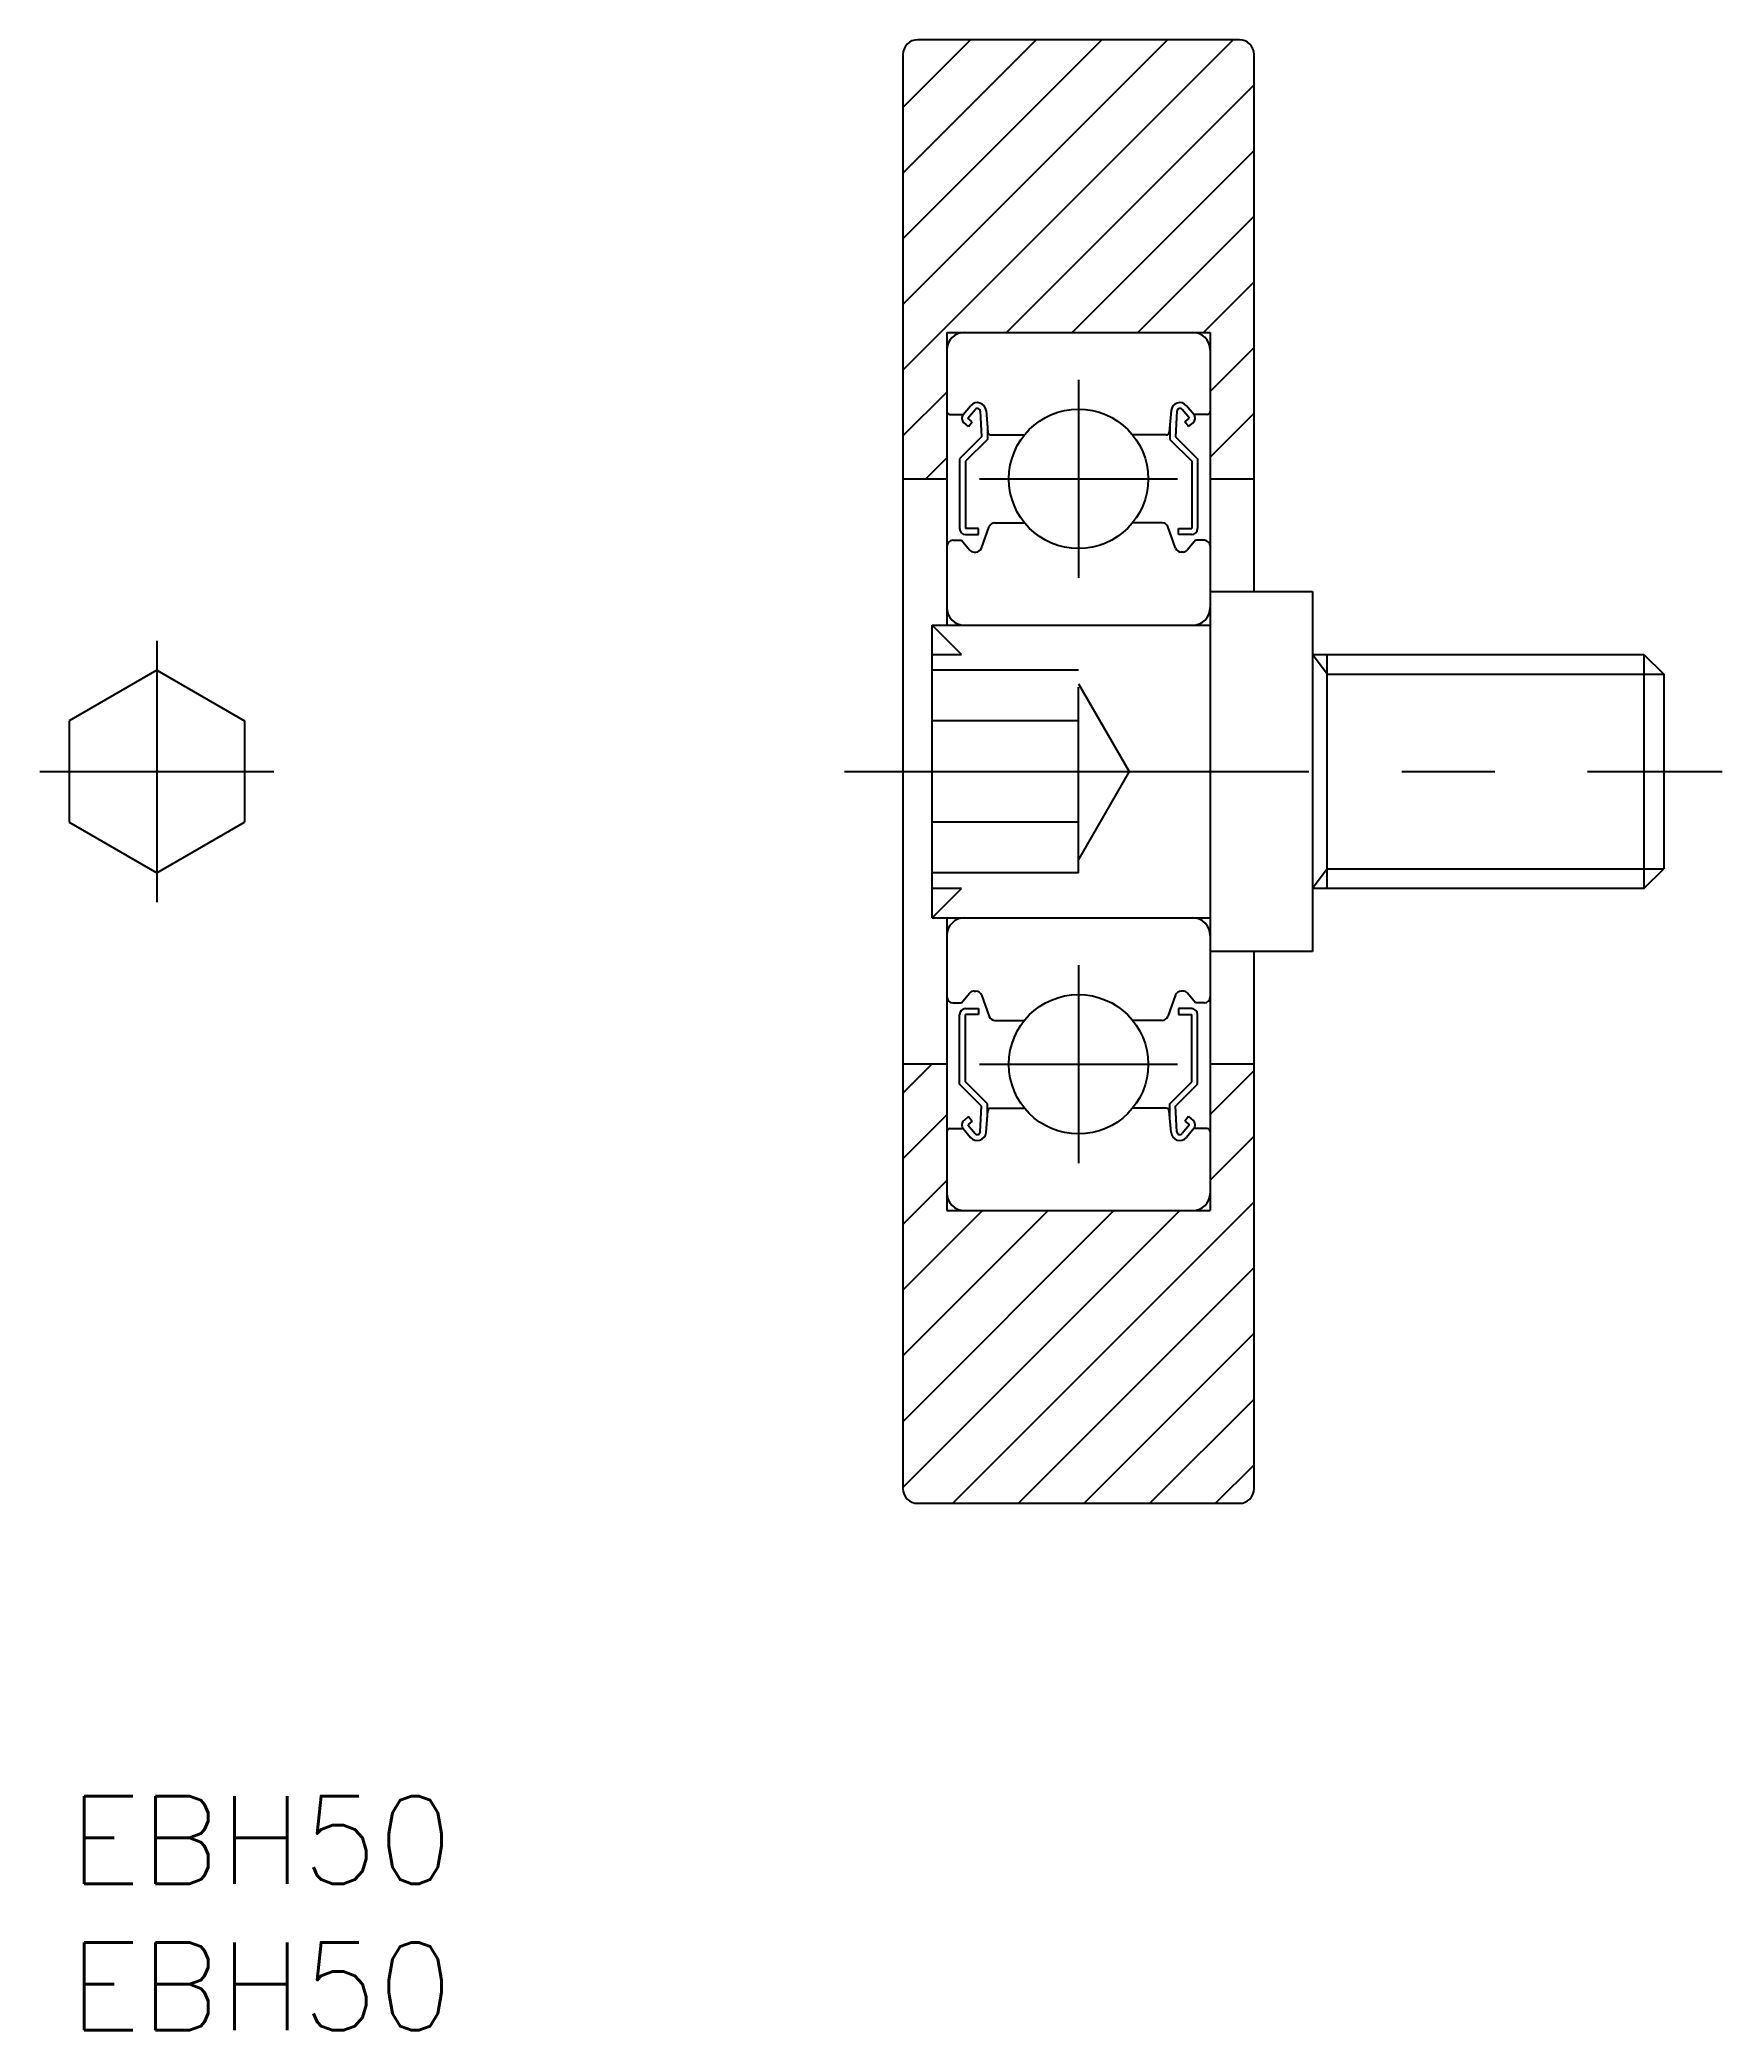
# Model space of a CAD drawing. Extents: x -1 to 56.5, y -8 to 60.
import ezdxf

# ---------------------------------------------------------------- set-up
doc = ezdxf.new("R2010")
doc.units = 0
doc.header["$LTSCALE"] = 0.5
doc.linetypes.add('CENTER', pattern=[50.8, 31.75, -6.35, 6.35, -6.35])
doc.linetypes.add('DASHED', pattern=[19.05, 12.7, -6.35])
for name, color, linetype in [('MSM_CENTER', 1, 'CENTER'), ('MSM_CONTINUOUS', 7, 'CONTINUOUS'), ('MSM_DASHED', 4, 'DASHED'), ('MSM_NARROW', 5, 'CONTINUOUS'), ('MSM_PART_NUMBER', 7, 'CONTINUOUS')]:
    doc.layers.add(name, color=color, linetype=linetype)
doc.styles.get("Standard").update_dxf_attribs({"font": 'txt.shx', "height": 3, "bigfont": 'bigfont.shx'})

# ---------------------------------------------------------------- blocks, each defined once
blk = doc.blocks.new('*U9')
at = {"layer": 'MSM_PART_NUMBER'}
blk.add_text('EBH50', height=3, dxfattribs=at).set_placement((0, -3))
blk = doc.blocks.new('*U10')
at = {"layer": 'MSM_PART_NUMBER'}
blk.add_text('EBH50', height=3, dxfattribs=at).set_placement((0, -8))

msp = doc.modelspace()

# ---------------------------------------------------------------- linework, layer by layer
at = {"layer": 'MSM_CENTER'}
for p, q in [((34.504, 48.381), (34.504, 41.619)), ((31.123, 45), (37.885, 45)), ((3, 39.464), (3, 30.536)), ((-1, 35), (7, 35)), ((26.504, 35), (56.504, 35)), ((34.504, 28.381), (34.504, 21.619)), ((31.123, 25), (37.885, 25))]:
    msp.add_line(p, q, dxfattribs=at)
at = {"layer": 'MSM_CONTINUOUS'}
for p, q in [((40.004, 60), (29.004, 60)), ((28.504, 59.5), (28.504, 10.5)), ((40.504, 41.15), (40.504, 59.5)), ((30.004, 50), (30.004, 40)), ((30.004, 50), (39.004, 50)), ((39.004, 50), (39.004, 20)), ((30.104, 47.2), (30.564, 47.2)), ((30.564, 47.2), (30.814, 47.497)), ((30.717, 47.071), (30.967, 47.369)), ((30.87, 46.943), (30.717, 47.071)), ((30.742, 46.79), (30.87, 46.943)), ((31.144, 47.31), (31.187, 46.433)), ((31.342, 47.331), (31.407, 46.591)), ((37.666, 47.331), (37.601, 46.591)), ((37.864, 47.31), (37.821, 46.433)), ((38.291, 47.071), (38.041, 47.369)), ((38.138, 46.943), (38.291, 47.071)), ((38.266, 46.79), (38.138, 46.943)), ((38.444, 47.2), (38.195, 47.497)), ((38.904, 47.2), (38.444, 47.2)), ((31.187, 46.433), (30.437, 45.683)), ((30.742, 46.79), (30.589, 46.918)), ((31.387, 46.35), (30.637, 45.6)), ((31.387, 46.82), (31.387, 46.35)), ((31.507, 46.5), (32.655, 46.5)), ((37.502, 46.5), (36.354, 46.5)), ((37.621, 46.82), (37.621, 46.35)), ((37.621, 46.35), (38.371, 45.6)), ((37.821, 46.433), (38.571, 45.683)), ((38.266, 46.79), (38.419, 46.918)), ((30.437, 45.683), (30.437, 43.3)), ((30.637, 45.6), (30.637, 43.3)), ((38.371, 45.6), (38.371, 43.3)), ((38.571, 45.683), (38.571, 43.3)), ((28.504, 45), (30.004, 45)), ((39.004, 45), (40.504, 45)), ((30.204, 42.9), (30.504, 42.9)), ((30.504, 42.9), (30.78, 42.571)), ((31.087, 43.3), (30.637, 43.3)), ((30.637, 43.1), (31.087, 43.1)), ((31.087, 43.1), (31.087, 43.3)), ((31.186, 42.632), (31.454, 43.368)), ((31.642, 43.5), (32.655, 43.5)), ((37.366, 43.5), (36.354, 43.5)), ((37.822, 42.632), (37.554, 43.368)), ((37.921, 43.3), (38.371, 43.3)), ((37.921, 43.1), (37.921, 43.3)), ((38.371, 43.1), (37.921, 43.1)), ((38.504, 42.9), (38.229, 42.571)), ((38.804, 42.9), (38.504, 42.9)), ((30.933, 42.5), (30.998, 42.5)), ((38.075, 42.5), (38.01, 42.5)), ((39.004, 41.15), (42.504, 41.15)), ((42.504, 41.15), (42.504, 28.85)), ((29.504, 30), (29.504, 40)), ((29.504, 40), (39.004, 40)), ((42.504, 39), (53.828, 39)), ((43.004, 31), (43.004, 39)), ((53.828, 39), (54.504, 38.323)), ((53.828, 39), (53.828, 31)), ((3, 38.464), (0, 36.732)), ((3, 38.464), (6, 36.732)), ((54.504, 38.323), (54.504, 31.677)), ((0, 36.732), (0, 33.268)), ((6, 36.732), (6, 33.268)), ((0, 33.268), (3, 31.536)), ((3, 31.536), (6, 33.268)), ((53.828, 31), (54.504, 31.677)), ((53.828, 31), (42.504, 31)), ((29.504, 30), (39.004, 30)), ((30.004, 30), (30.004, 20)), ((42.504, 28.85), (39.004, 28.85)), ((40.504, 10.5), (40.504, 28.85)), ((30.504, 27.1), (30.78, 27.429)), ((30.933, 27.5), (30.998, 27.5)), ((31.186, 27.368), (31.454, 26.632)), ((37.822, 27.368), (37.554, 26.632)), ((38.075, 27.5), (38.01, 27.5)), ((38.504, 27.1), (38.229, 27.429)), ((30.204, 27.1), (30.504, 27.1)), ((30.437, 24.317), (30.437, 26.7)), ((30.637, 26.9), (31.087, 26.9)), ((30.637, 24.4), (30.637, 26.7)), ((31.087, 26.7), (30.637, 26.7)), ((31.087, 26.9), (31.087, 26.7)), ((38.371, 26.9), (37.921, 26.9)), ((37.921, 26.9), (37.921, 26.7)), ((37.921, 26.7), (38.371, 26.7)), ((38.371, 24.4), (38.371, 26.7)), ((38.804, 27.1), (38.504, 27.1)), ((38.571, 24.317), (38.571, 26.7)), ((31.642, 26.5), (32.655, 26.5)), ((37.366, 26.5), (36.354, 26.5)), ((30.004, 25), (28.504, 25)), ((40.504, 25), (39.004, 25)), ((31.187, 23.567), (30.437, 24.317)), ((31.387, 23.65), (30.637, 24.4)), ((37.621, 23.65), (38.371, 24.4)), ((37.821, 23.567), (38.571, 24.317)), ((30.742, 23.21), (30.589, 23.082)), ((30.742, 23.21), (30.87, 23.057)), ((31.144, 22.69), (31.187, 23.567)), ((31.342, 22.669), (31.407, 23.409)), ((31.387, 23.18), (31.387, 23.65)), ((31.507, 23.5), (32.655, 23.5)), ((37.502, 23.5), (36.354, 23.5)), ((37.666, 22.669), (37.601, 23.409)), ((37.621, 23.18), (37.621, 23.65)), ((37.864, 22.69), (37.821, 23.567)), ((38.266, 23.21), (38.138, 23.057)), ((38.266, 23.21), (38.419, 23.082)), ((30.104, 22.8), (30.564, 22.8)), ((30.564, 22.8), (30.814, 22.503)), ((30.87, 23.057), (30.717, 22.929)), ((30.717, 22.929), (30.967, 22.631)), ((38.291, 22.929), (38.041, 22.631)), ((38.138, 23.057), (38.291, 22.929)), ((38.444, 22.8), (38.195, 22.503)), ((38.904, 22.8), (38.444, 22.8)), ((30.004, 20), (39.004, 20)), ((29.004, 10), (40.004, 10))]:
    msp.add_line(p, q, dxfattribs=at)
for centre in [(34.504, 45), (34.504, 25)]:
    msp.add_circle(centre, 2.381, dxfattribs=at)
for centre, radius, start, end in [((29.004, 59.5), 0.5, 90, 180), ((40.004, 59.5), 0.5, 0, 90), ((30.604, 49.4), 0.6, 90, 180), ((38.404, 49.4), 0.6, 0, 90), ((31.044, 47.305), 0.3, 4.99676, 140.00293), ((37.965, 47.305), 0.3, 39.99707, 175.00324), ((30.104, 47.3), 0.1, 180, 270), ((30.717, 47.071), 0.2, 140.00293, 230.08703), ((31.044, 47.305), 0.1, 2.81982, 140.00215), ((37.964, 47.305), 0.1, 39.99785, 177.18018), ((38.291, 47.071), 0.2, 309.91297, 39.99707), ((38.904, 47.3), 0.1, 270, 0), ((31.507, 46.6), 0.1, 184.99676, 269.9995), ((37.502, 46.6), 0.1, 270.0005, 355.00324), ((30.204, 42.7), 0.2, 90, 180), ((30.637, 43.3), 0.2, 180, 270), ((31.642, 43.3), 0.2, 90, 159.99139), ((37.366, 43.3), 0.2, 20.00861, 90), ((38.371, 43.3), 0.2, 270, 0), ((38.804, 42.7), 0.2, 0, 90), ((30.933, 42.7), 0.2, 219.99503, 270), ((30.998, 42.7), 0.2, 270, 339.99139), ((38.01, 42.7), 0.2, 200.00861, 270), ((38.075, 42.7), 0.2, 270, 320.00497), ((30.604, 40.6), 0.6, 180, 270), ((38.404, 40.6), 0.6, 270, 0), ((30.604, 29.4), 0.6, 90, 180), ((38.404, 29.4), 0.6, 0, 90), ((30.204, 27.3), 0.2, 180, 270), ((30.933, 27.3), 0.2, 90, 140.00497), ((30.998, 27.3), 0.2, 20.00861, 90), ((38.01, 27.3), 0.2, 90, 159.99139), ((38.075, 27.3), 0.2, 39.99503, 90), ((38.804, 27.3), 0.2, 270, 0), ((30.637, 26.7), 0.2, 90, 180), ((31.642, 26.7), 0.2, 200.00861, 270), ((37.366, 26.7), 0.2, 270, 339.99139), ((38.371, 26.7), 0.2, 0, 90), ((31.507, 23.4), 0.1, 90.0005, 175.00324), ((37.502, 23.4), 0.1, 4.99676, 89.9995), ((30.104, 22.7), 0.1, 90, 180), ((30.717, 22.929), 0.2, 129.91297, 219.99707), ((31.044, 22.695), 0.3, 219.99707, 355.00324), ((31.044, 22.695), 0.1, 219.99785, 357.18018), ((37.965, 22.695), 0.3, 184.99676, 320.00293), ((37.964, 22.695), 0.1, 182.81982, 320.00215), ((38.291, 22.929), 0.2, 320.00293, 50.08703), ((38.904, 22.7), 0.1, 0, 90), ((30.604, 20.6), 0.6, 180, 270), ((38.404, 20.6), 0.6, 270, 0), ((29.004, 10.5), 0.5, 180, 270), ((40.004, 10.5), 0.5, 270, 0)]:
    msp.add_arc(centre, radius, start, end, dxfattribs=at)
at = {"layer": 'MSM_DASHED'}
for p, q in [((30.504, 39), (29.504, 40)), ((29.504, 39), (30.504, 39)), ((34.504, 38.464), (29.504, 38.464)), ((34.504, 31.536), (34.504, 38.464)), ((34.504, 38), (36.236, 35)), ((34.504, 36.732), (29.504, 36.732)), ((36.236, 35), (34.504, 32)), ((34.504, 33.268), (29.504, 33.268)), ((34.504, 31.536), (29.504, 31.536)), ((30.504, 31), (29.504, 31)), ((29.504, 30), (30.504, 31))]:
    msp.add_line(p, q, dxfattribs=at)
at = {"layer": 'MSM_NARROW'}
for p, q in [((28.504, 57.69), (30.814, 60)), ((28.504, 55.445), (33.059, 60)), ((28.504, 53.2), (35.304, 60)), ((28.504, 50.955), (37.549, 60)), ((28.504, 48.71), (39.794, 60)), ((32.039, 50), (40.504, 58.465)), ((34.285, 50), (40.504, 56.22)), ((36.53, 50), (40.504, 53.975)), ((38.775, 50), (40.504, 51.729)), ((39.004, 47.984), (40.504, 49.484)), ((28.504, 46.465), (30.004, 47.965)), ((39.004, 45.739), (40.504, 47.239)), ((29.285, 45), (30.004, 45.72)), ((43.004, 38.323), (42.504, 39)), ((43.004, 38.323), (54.504, 38.323)), ((43.004, 31.677), (42.504, 31)), ((43.004, 31.677), (54.504, 31.677)), ((28.504, 24.014), (29.49, 25)), ((39.004, 23.289), (40.504, 24.789)), ((28.504, 21.769), (30.004, 23.269)), ((39.004, 21.044), (40.504, 22.544)), ((28.504, 19.524), (30.004, 21.024)), ((28.504, 17.279), (31.225, 20)), ((28.504, 15.034), (33.47, 20)), ((28.504, 12.789), (35.715, 20)), ((28.504, 10.544), (37.961, 20)), ((30.206, 10), (40.504, 20.299)), ((32.451, 10), (40.504, 18.053)), ((34.696, 10), (40.504, 15.808)), ((36.941, 10), (40.504, 13.563)), ((39.186, 10), (40.504, 11.318))]:
    msp.add_line(p, q, dxfattribs=at)

# ---------------------------------------------------------------- block references
at = {"layer": 'MSM_CONTINUOUS'}
for name in ['*U9', '*U10']:
    msp.add_blockref(name, (0, 0), dxfattribs=at)

doc.saveas('drawing.dxf')
